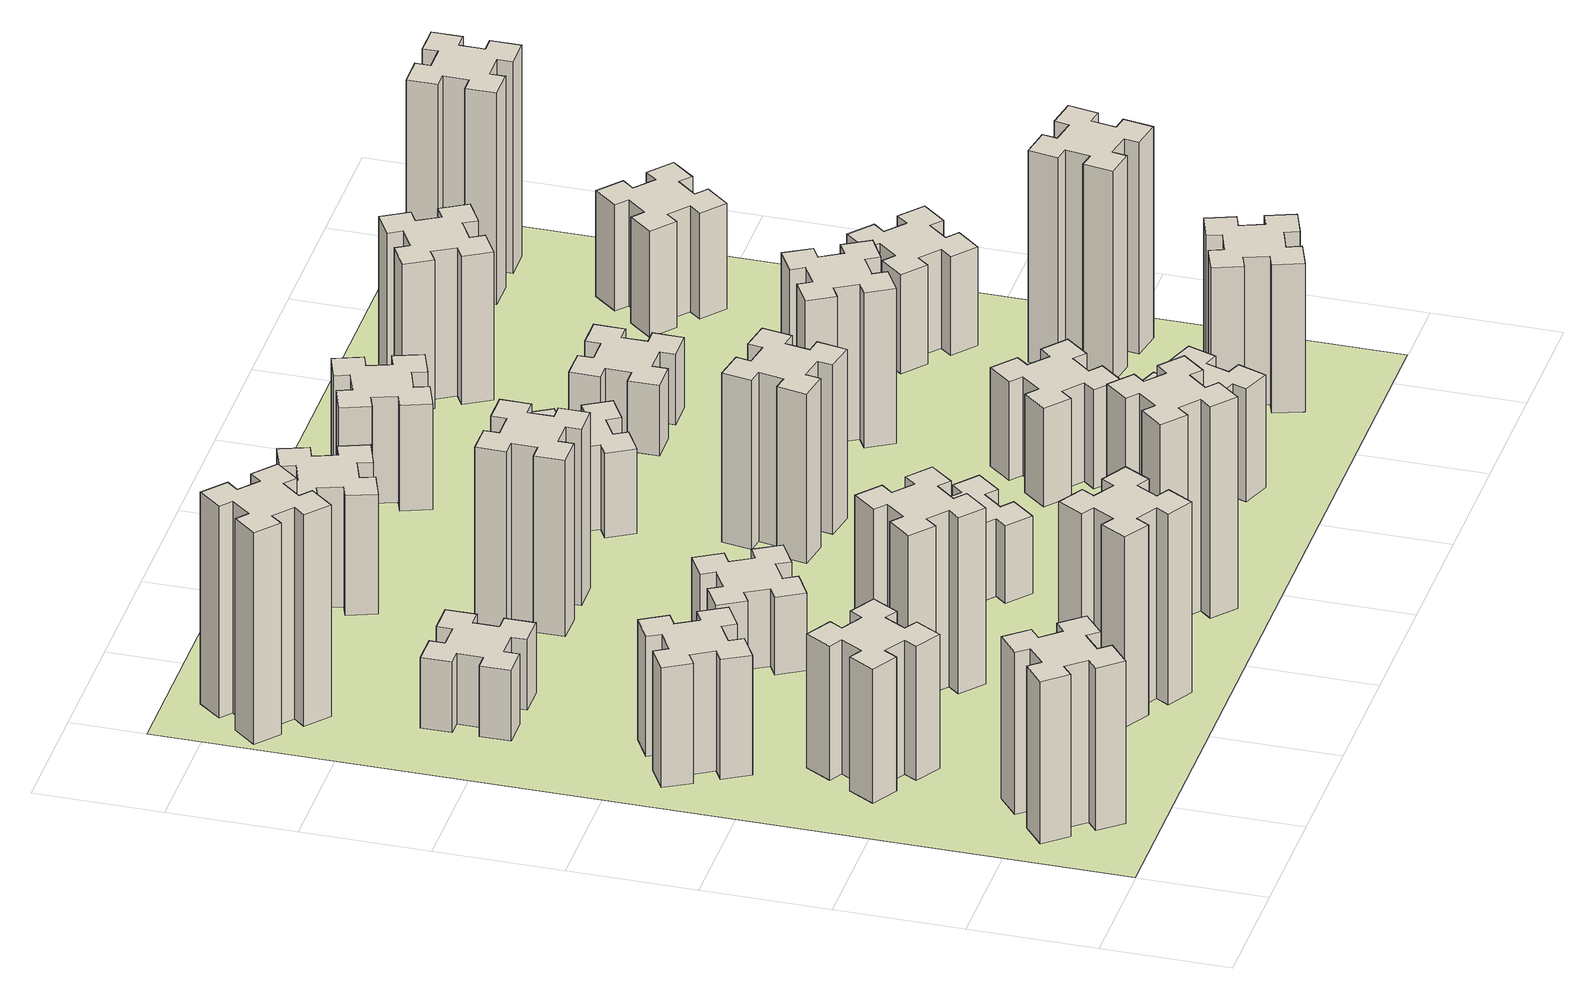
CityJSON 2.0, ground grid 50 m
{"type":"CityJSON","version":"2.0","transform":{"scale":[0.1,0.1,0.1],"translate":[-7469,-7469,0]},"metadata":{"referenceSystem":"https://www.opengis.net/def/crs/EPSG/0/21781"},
"CityObjects":{
"building1":{"type":"Building","attributes":{"class":"1000","function":"1000","usage":"1000","yearOfConstruction":2016,"roofType":"1000","measuredHeight":69,"storeysAboveGround":30,"storeysBelowGround":0},"geometry":[{"type":"Solid","lod":"1","boundaries":[[[[0,1,2,3,4,5,6,7,8,9,10,11,12,13,14,15,16,17,18,19]],[[17,16,20,21]],[[16,15,22,20]],[[15,14,23,22]],[[14,13,24,23]],[[13,12,25,24]],[[12,11,26,25]],[[11,10,27,26]],[[10,9,28,27]],[[9,8,29,28]],[[8,7,30,29]],[[7,6,31,30]],[[6,5,32,31]],[[5,4,33,32]],[[4,3,34,33]],[[3,2,35,34]],[[2,1,36,35]],[[1,0,37,36]],[[0,19,38,37]],[[19,18,39,38]],[[18,17,21,39]],[[24,25,26,27,28,29,30,31,32,33,34,35,36,37,38,39,21,20,22,23]]]]}]},
"building2":{"type":"Building","attributes":{"class":"1000","function":"1000","usage":"1000","yearOfConstruction":2016,"roofType":"1000","measuredHeight":57,"storeysAboveGround":30,"storeysBelowGround":0},"geometry":[{"type":"Solid","lod":"1","boundaries":[[[[40,41,42,43,44,45,46,47,48,49,50,51,52,53,54,55,56,57,58,59]],[[57,56,60,61]],[[56,55,62,60]],[[55,54,63,62]],[[54,53,64,63]],[[53,52,65,64]],[[52,51,66,65]],[[51,50,67,66]],[[50,49,68,67]],[[49,48,69,68]],[[48,47,70,69]],[[47,46,71,70]],[[46,45,72,71]],[[45,44,73,72]],[[44,43,74,73]],[[43,42,75,74]],[[42,41,76,75]],[[41,40,77,76]],[[40,59,78,77]],[[59,58,79,78]],[[58,57,61,79]],[[64,65,66,67,68,69,70,71,72,73,74,75,76,77,78,79,61,60,62,63]]]]}]},
"building3":{"type":"Building","attributes":{"class":"1000","function":"1000","usage":"1000","yearOfConstruction":2016,"roofType":"1000","measuredHeight":51,"storeysAboveGround":30,"storeysBelowGround":0},"geometry":[{"type":"Solid","lod":"1","boundaries":[[[[80,81,82,83,84,85,86,87,88,89,90,91,92,93,94,95,96,97,98,99]],[[97,96,100,101]],[[96,95,102,100]],[[95,94,103,102]],[[94,93,104,103]],[[93,92,105,104]],[[92,91,106,105]],[[91,90,107,106]],[[90,89,108,107]],[[89,88,109,108]],[[88,87,110,109]],[[87,86,111,110]],[[86,85,112,111]],[[85,84,113,112]],[[84,83,114,113]],[[83,82,115,114]],[[82,81,116,115]],[[81,80,117,116]],[[80,99,118,117]],[[99,98,119,118]],[[98,97,101,119]],[[104,105,106,107,108,109,110,111,112,113,114,115,116,117,118,119,101,100,102,103]]]]}]},
"building4":{"type":"Building","attributes":{"class":"1000","function":"1000","usage":"1000","yearOfConstruction":2016,"roofType":"1000","measuredHeight":30,"storeysAboveGround":30,"storeysBelowGround":0},"geometry":[{"type":"Solid","lod":"1","boundaries":[[[[120,121,122,123,124,125,126,127,128,129,130,131,132,133,134,135,136,137,138,139]],[[137,136,140,141]],[[136,135,142,140]],[[135,134,143,142]],[[134,133,144,143]],[[133,132,145,144]],[[132,131,146,145]],[[131,130,147,146]],[[130,129,148,147]],[[129,128,149,148]],[[128,127,150,149]],[[127,126,151,150]],[[126,125,152,151]],[[125,124,153,152]],[[124,123,154,153]],[[123,122,155,154]],[[122,121,156,155]],[[121,120,157,156]],[[120,139,158,157]],[[139,138,159,158]],[[138,137,141,159]],[[144,145,146,147,148,149,150,151,152,153,154,155,156,157,158,159,141,140,142,143]]]]}]},
"building5":{"type":"Building","attributes":{"class":"1000","function":"1000","usage":"1000","yearOfConstruction":2016,"roofType":"1000","measuredHeight":90,"storeysAboveGround":30,"storeysBelowGround":0},"geometry":[{"type":"Solid","lod":"1","boundaries":[[[[160,161,162,163,164,165,166,167,168,169,170,171,172,173,174,175,176,177,178,179]],[[177,176,180,181]],[[176,175,182,180]],[[175,174,183,182]],[[174,173,184,183]],[[173,172,185,184]],[[172,171,186,185]],[[171,170,187,186]],[[170,169,188,187]],[[169,168,189,188]],[[168,167,190,189]],[[167,166,191,190]],[[166,165,192,191]],[[165,164,193,192]],[[164,163,194,193]],[[163,162,195,194]],[[162,161,196,195]],[[161,160,197,196]],[[160,179,198,197]],[[179,178,199,198]],[[178,177,181,199]],[[184,185,186,187,188,189,190,191,192,193,194,195,196,197,198,199,181,180,182,183]]]]}]},
"building6":{"type":"Building","attributes":{"class":"1000","function":"1000","usage":"1000","yearOfConstruction":2016,"roofType":"1000","measuredHeight":81,"storeysAboveGround":30,"storeysBelowGround":0},"geometry":[{"type":"Solid","lod":"1","boundaries":[[[[200,201,202,203,204,205,206,207,208,209,210,211,212,213,214,215,216,217,218,219]],[[217,216,220,221]],[[216,215,222,220]],[[215,214,223,222]],[[214,213,224,223]],[[213,212,225,224]],[[212,211,226,225]],[[211,210,227,226]],[[210,209,228,227]],[[209,208,229,228]],[[208,207,230,229]],[[207,206,231,230]],[[206,205,232,231]],[[205,204,233,232]],[[204,203,234,233]],[[203,202,235,234]],[[202,201,236,235]],[[201,200,237,236]],[[200,219,238,237]],[[219,218,239,238]],[[218,217,221,239]],[[224,225,226,227,228,229,230,231,232,233,234,235,236,237,238,239,221,220,222,223]]]]}]},
"building7":{"type":"Building","attributes":{"class":"1000","function":"1000","usage":"1000","yearOfConstruction":2016,"roofType":"1000","measuredHeight":75,"storeysAboveGround":30,"storeysBelowGround":0},"geometry":[{"type":"Solid","lod":"1","boundaries":[[[[240,241,242,243,244,245,246,247,248,249,250,251,252,253,254,255,256,257,258,259]],[[257,256,260,261]],[[256,255,262,260]],[[255,254,263,262]],[[254,253,264,263]],[[253,252,265,264]],[[252,251,266,265]],[[251,250,267,266]],[[250,249,268,267]],[[249,248,269,268]],[[248,247,270,269]],[[247,246,271,270]],[[246,245,272,271]],[[245,244,273,272]],[[244,243,274,273]],[[243,242,275,274]],[[242,241,276,275]],[[241,240,277,276]],[[240,259,278,277]],[[259,258,279,278]],[[258,257,261,279]],[[264,265,266,267,268,269,270,271,272,273,274,275,276,277,278,279,261,260,262,263]]]]}]},
"building8":{"type":"Building","attributes":{"class":"1000","function":"1000","usage":"1000","yearOfConstruction":2016,"roofType":"1000","measuredHeight":33,"storeysAboveGround":30,"storeysBelowGround":0},"geometry":[{"type":"Solid","lod":"1","boundaries":[[[[280,281,282,283,284,285,286,287,288,289,290,291,292,293,294,295,296,297,298,299]],[[297,296,300,301]],[[296,295,302,300]],[[295,294,303,302]],[[294,293,304,303]],[[293,292,305,304]],[[292,291,306,305]],[[291,290,307,306]],[[290,289,308,307]],[[289,288,309,308]],[[288,287,310,309]],[[287,286,311,310]],[[286,285,312,311]],[[285,284,313,312]],[[284,283,314,313]],[[283,282,315,314]],[[282,281,316,315]],[[281,280,317,316]],[[280,299,318,317]],[[299,298,319,318]],[[298,297,301,319]],[[304,305,306,307,308,309,310,311,312,313,314,315,316,317,318,319,301,300,302,303]]]]}]},
"building9":{"type":"Building","attributes":{"class":"1000","function":"1000","usage":"1000","yearOfConstruction":2016,"roofType":"1000","measuredHeight":90,"storeysAboveGround":30,"storeysBelowGround":0},"geometry":[{"type":"Solid","lod":"1","boundaries":[[[[320,321,322,323,324,325,326,327,328,329,330,331,332,333,334,335,336,337,338,339]],[[337,336,340,341]],[[336,335,342,340]],[[335,334,343,342]],[[334,333,344,343]],[[333,332,345,344]],[[332,331,346,345]],[[331,330,347,346]],[[330,329,348,347]],[[329,328,349,348]],[[328,327,350,349]],[[327,326,351,350]],[[326,325,352,351]],[[325,324,353,352]],[[324,323,354,353]],[[323,322,355,354]],[[322,321,356,355]],[[321,320,357,356]],[[320,339,358,357]],[[339,338,359,358]],[[338,337,341,359]],[[344,345,346,347,348,349,350,351,352,353,354,355,356,357,358,359,341,340,342,343]]]]}]},
"building10":{"type":"Building","attributes":{"class":"1000","function":"1000","usage":"1000","yearOfConstruction":2016,"roofType":"1000","measuredHeight":75,"storeysAboveGround":30,"storeysBelowGround":0},"geometry":[{"type":"Solid","lod":"1","boundaries":[[[[360,361,362,363,364,365,366,367,368,369,370,371,372,373,374,375,376,377,378,379]],[[377,376,380,381]],[[376,375,382,380]],[[375,374,383,382]],[[374,373,384,383]],[[373,372,385,384]],[[372,371,386,385]],[[371,370,387,386]],[[370,369,388,387]],[[369,368,389,388]],[[368,367,390,389]],[[367,366,391,390]],[[366,365,392,391]],[[365,364,393,392]],[[364,363,394,393]],[[363,362,395,394]],[[362,361,396,395]],[[361,360,397,396]],[[360,379,398,397]],[[379,378,399,398]],[[378,377,381,399]],[[384,385,386,387,388,389,390,391,392,393,394,395,396,397,398,399,381,380,382,383]]]]}]},
"building11":{"type":"Building","attributes":{"class":"1000","function":"1000","usage":"1000","yearOfConstruction":2016,"roofType":"1000","measuredHeight":33,"storeysAboveGround":30,"storeysBelowGround":0},"geometry":[{"type":"Solid","lod":"1","boundaries":[[[[400,401,402,403,404,405,406,407,408,409,410,411,412,413,414,415,416,417,418,419]],[[417,416,420,421]],[[416,415,422,420]],[[415,414,423,422]],[[414,413,424,423]],[[413,412,425,424]],[[412,411,426,425]],[[411,410,427,426]],[[410,409,428,427]],[[409,408,429,428]],[[408,407,430,429]],[[407,406,431,430]],[[406,405,432,431]],[[405,404,433,432]],[[404,403,434,433]],[[403,402,435,434]],[[402,401,436,435]],[[401,400,437,436]],[[400,419,438,437]],[[419,418,439,438]],[[418,417,421,439]],[[424,425,426,427,428,429,430,431,432,433,434,435,436,437,438,439,421,420,422,423]]]]}]},
"building12":{"type":"Building","attributes":{"class":"1000","function":"1000","usage":"1000","yearOfConstruction":2016,"roofType":"1000","measuredHeight":51,"storeysAboveGround":30,"storeysBelowGround":0},"geometry":[{"type":"Solid","lod":"1","boundaries":[[[[440,441,442,443,444,445,446,447,448,449,450,451,452,453,454,455,456,457,458,459]],[[457,456,460,461]],[[456,455,462,460]],[[455,454,463,462]],[[454,453,464,463]],[[453,452,465,464]],[[452,451,466,465]],[[451,450,467,466]],[[450,449,468,467]],[[449,448,469,468]],[[448,447,470,469]],[[447,446,471,470]],[[446,445,472,471]],[[445,444,473,472]],[[444,443,474,473]],[[443,442,475,474]],[[442,441,476,475]],[[441,440,477,476]],[[440,459,478,477]],[[459,458,479,478]],[[458,457,461,479]],[[464,465,466,467,468,469,470,471,472,473,474,475,476,477,478,479,461,460,462,463]]]]}]},
"building13":{"type":"Building","attributes":{"class":"1000","function":"1000","usage":"1000","yearOfConstruction":2016,"roofType":"1000","measuredHeight":72,"storeysAboveGround":30,"storeysBelowGround":0},"geometry":[{"type":"Solid","lod":"1","boundaries":[[[[480,481,482,483,484,485,486,487,488,489,490,491,492,493,494,495,496,497,498,499]],[[497,496,500,501]],[[496,495,502,500]],[[495,494,503,502]],[[494,493,504,503]],[[493,492,505,504]],[[492,491,506,505]],[[491,490,507,506]],[[490,489,508,507]],[[489,488,509,508]],[[488,487,510,509]],[[487,486,511,510]],[[486,485,512,511]],[[485,484,513,512]],[[484,483,514,513]],[[483,482,515,514]],[[482,481,516,515]],[[481,480,517,516]],[[480,499,518,517]],[[499,498,519,518]],[[498,497,501,519]],[[504,505,506,507,508,509,510,511,512,513,514,515,516,517,518,519,501,500,502,503]]]]}]},
"building14":{"type":"Building","attributes":{"class":"1000","function":"1000","usage":"1000","yearOfConstruction":2016,"roofType":"1000","measuredHeight":36,"storeysAboveGround":30,"storeysBelowGround":0},"geometry":[{"type":"Solid","lod":"1","boundaries":[[[[520,521,522,523,524,525,526,527,528,529,530,531,532,533,534,535,536,537,538,539]],[[537,536,540,541]],[[536,535,542,540]],[[535,534,543,542]],[[534,533,544,543]],[[533,532,545,544]],[[532,531,546,545]],[[531,530,547,546]],[[530,529,548,547]],[[529,528,549,548]],[[528,527,550,549]],[[527,526,551,550]],[[526,525,552,551]],[[525,524,553,552]],[[524,523,554,553]],[[523,522,555,554]],[[522,521,556,555]],[[521,520,557,556]],[[520,539,558,557]],[[539,538,559,558]],[[538,537,541,559]],[[544,545,546,547,548,549,550,551,552,553,554,555,556,557,558,559,541,540,542,543]]]]}]},
"building15":{"type":"Building","attributes":{"class":"1000","function":"1000","usage":"1000","yearOfConstruction":2016,"roofType":"1000","measuredHeight":48,"storeysAboveGround":30,"storeysBelowGround":0},"geometry":[{"type":"Solid","lod":"1","boundaries":[[[[560,561,562,563,564,565,566,567,568,569,570,571,572,573,574,575,576,577,578,579]],[[577,576,580,581]],[[576,575,582,580]],[[575,574,583,582]],[[574,573,584,583]],[[573,572,585,584]],[[572,571,586,585]],[[571,570,587,586]],[[570,569,588,587]],[[569,568,589,588]],[[568,567,590,589]],[[567,566,591,590]],[[566,565,592,591]],[[565,564,593,592]],[[564,563,594,593]],[[563,562,595,594]],[[562,561,596,595]],[[561,560,597,596]],[[560,579,598,597]],[[579,578,599,598]],[[578,577,581,599]],[[584,585,586,587,588,589,590,591,592,593,594,595,596,597,598,599,581,580,582,583]]]]}]},
"building16":{"type":"Building","attributes":{"class":"1000","function":"1000","usage":"1000","yearOfConstruction":2016,"roofType":"1000","measuredHeight":45,"storeysAboveGround":30,"storeysBelowGround":0},"geometry":[{"type":"Solid","lod":"1","boundaries":[[[[600,601,602,603,604,605,606,607,608,609,610,611,612,613,614,615,616,617,618,619]],[[617,616,620,621]],[[616,615,622,620]],[[615,614,623,622]],[[614,613,624,623]],[[613,612,625,624]],[[612,611,626,625]],[[611,610,627,626]],[[610,609,628,627]],[[609,608,629,628]],[[608,607,630,629]],[[607,606,631,630]],[[606,605,632,631]],[[605,604,633,632]],[[604,603,634,633]],[[603,602,635,634]],[[602,601,636,635]],[[601,600,637,636]],[[600,619,638,637]],[[619,618,639,638]],[[618,617,621,639]],[[624,625,626,627,628,629,630,631,632,633,634,635,636,637,638,639,621,620,622,623]]]]}]},
"building17":{"type":"Building","attributes":{"class":"1000","function":"1000","usage":"1000","yearOfConstruction":2016,"roofType":"1000","measuredHeight":42,"storeysAboveGround":30,"storeysBelowGround":0},"geometry":[{"type":"Solid","lod":"1","boundaries":[[[[640,641,642,643,644,645,646,647,648,649,650,651,652,653,654,655,656,657,658,659]],[[657,656,660,661]],[[656,655,662,660]],[[655,654,663,662]],[[654,653,664,663]],[[653,652,665,664]],[[652,651,666,665]],[[651,650,667,666]],[[650,649,668,667]],[[649,648,669,668]],[[648,647,670,669]],[[647,646,671,670]],[[646,645,672,671]],[[645,644,673,672]],[[644,643,674,673]],[[643,642,675,674]],[[642,641,676,675]],[[641,640,677,676]],[[640,659,678,677]],[[659,658,679,678]],[[658,657,661,679]],[[664,665,666,667,668,669,670,671,672,673,674,675,676,677,678,679,661,660,662,663]]]]}]},
"building18":{"type":"Building","attributes":{"class":"1000","function":"1000","usage":"1000","yearOfConstruction":2016,"roofType":"1000","measuredHeight":66,"storeysAboveGround":30,"storeysBelowGround":0},"geometry":[{"type":"Solid","lod":"1","boundaries":[[[[680,681,682,683,684,685,686,687,688,689,690,691,692,693,694,695,696,697,698,699]],[[697,696,700,701]],[[696,695,702,700]],[[695,694,703,702]],[[694,693,704,703]],[[693,692,705,704]],[[692,691,706,705]],[[691,690,707,706]],[[690,689,708,707]],[[689,688,709,708]],[[688,687,710,709]],[[687,686,711,710]],[[686,685,712,711]],[[685,684,713,712]],[[684,683,714,713]],[[683,682,715,714]],[[682,681,716,715]],[[681,680,717,716]],[[680,699,718,717]],[[699,698,719,718]],[[698,697,701,719]],[[704,705,706,707,708,709,710,711,712,713,714,715,716,717,718,719,701,700,702,703]]]]}]},
"building19":{"type":"Building","attributes":{"class":"1000","function":"1000","usage":"1000","yearOfConstruction":2016,"roofType":"1000","measuredHeight":30,"storeysAboveGround":30,"storeysBelowGround":0},"geometry":[{"type":"Solid","lod":"1","boundaries":[[[[720,721,722,723,724,725,726,727,728,729,730,731,732,733,734,735,736,737,738,739]],[[737,736,740,741]],[[736,735,742,740]],[[735,734,743,742]],[[734,733,744,743]],[[733,732,745,744]],[[732,731,746,745]],[[731,730,747,746]],[[730,729,748,747]],[[729,728,749,748]],[[728,727,750,749]],[[727,726,751,750]],[[726,725,752,751]],[[725,724,753,752]],[[724,723,754,753]],[[723,722,755,754]],[[722,721,756,755]],[[721,720,757,756]],[[720,739,758,757]],[[739,738,759,758]],[[738,737,741,759]],[[744,745,746,747,748,749,750,751,752,753,754,755,756,757,758,759,741,740,742,743]]]]}]},
"building20":{"type":"Building","attributes":{"class":"1000","function":"1000","usage":"1000","yearOfConstruction":2016,"roofType":"1000","measuredHeight":63,"storeysAboveGround":30,"storeysBelowGround":0},"geometry":[{"type":"Solid","lod":"1","boundaries":[[[[760,761,762,763,764,765,766,767,768,769,770,771,772,773,774,775,776,777,778,779]],[[777,776,780,781]],[[776,775,782,780]],[[775,774,783,782]],[[774,773,784,783]],[[773,772,785,784]],[[772,771,786,785]],[[771,770,787,786]],[[770,769,788,787]],[[769,768,789,788]],[[768,767,790,789]],[[767,766,791,790]],[[766,765,792,791]],[[765,764,793,792]],[[764,763,794,793]],[[763,762,795,794]],[[762,761,796,795]],[[761,760,797,796]],[[760,779,798,797]],[[779,778,799,798]],[[778,777,781,799]],[[784,785,786,787,788,789,790,791,792,793,794,795,796,797,798,799,781,780,782,783]]]]}]},
"building21":{"type":"Building","attributes":{"class":"1000","function":"1000","usage":"1000","yearOfConstruction":2016,"roofType":"1000","measuredHeight":63,"storeysAboveGround":30,"storeysBelowGround":0},"geometry":[{"type":"Solid","lod":"1","boundaries":[[[[800,801,802,803,804,805,806,807,808,809,810,811,812,813,814,815,816,817,818,819]],[[817,816,820,821]],[[816,815,822,820]],[[815,814,823,822]],[[814,813,824,823]],[[813,812,825,824]],[[812,811,826,825]],[[811,810,827,826]],[[810,809,828,827]],[[809,808,829,828]],[[808,807,830,829]],[[807,806,831,830]],[[806,805,832,831]],[[805,804,833,832]],[[804,803,834,833]],[[803,802,835,834]],[[802,801,836,835]],[[801,800,837,836]],[[800,819,838,837]],[[819,818,839,838]],[[818,817,821,839]],[[824,825,826,827,828,829,830,831,832,833,834,835,836,837,838,839,821,820,822,823]]]]}]},
"building22":{"type":"Building","attributes":{"class":"1000","function":"1000","usage":"1000","yearOfConstruction":2016,"roofType":"1000","measuredHeight":90,"storeysAboveGround":30,"storeysBelowGround":0},"geometry":[{"type":"Solid","lod":"1","boundaries":[[[[840,841,842,843,844,845,846,847,848,849,850,851,852,853,854,855,856,857,858,859]],[[857,856,860,861]],[[856,855,862,860]],[[855,854,863,862]],[[854,853,864,863]],[[853,852,865,864]],[[852,851,866,865]],[[851,850,867,866]],[[850,849,868,867]],[[849,848,869,868]],[[848,847,870,869]],[[847,846,871,870]],[[846,845,872,871]],[[845,844,873,872]],[[844,843,874,873]],[[843,842,875,874]],[[842,841,876,875]],[[841,840,877,876]],[[840,859,878,877]],[[859,858,879,878]],[[858,857,861,879]],[[864,865,866,867,868,869,870,871,872,873,874,875,876,877,878,879,861,860,862,863]]]]}]},
"building23":{"type":"Building","attributes":{"class":"1000","function":"1000","usage":"1000","yearOfConstruction":2016,"roofType":"1000","measuredHeight":42,"storeysAboveGround":30,"storeysBelowGround":0},"geometry":[{"type":"Solid","lod":"1","boundaries":[[[[880,881,882,883,884,885,886,887,888,889,890,891,892,893,894,895,896,897,898,899]],[[897,896,900,901]],[[896,895,902,900]],[[895,894,903,902]],[[894,893,904,903]],[[893,892,905,904]],[[892,891,906,905]],[[891,890,907,906]],[[890,889,908,907]],[[889,888,909,908]],[[888,887,910,909]],[[887,886,911,910]],[[886,885,912,911]],[[885,884,913,912]],[[884,883,914,913]],[[883,882,915,914]],[[882,881,916,915]],[[881,880,917,916]],[[880,899,918,917]],[[899,898,919,918]],[[898,897,901,919]],[[904,905,906,907,908,909,910,911,912,913,914,915,916,917,918,919,901,900,902,903]]]]}]},
"building24":{"type":"Building","attributes":{"class":"1000","function":"1000","usage":"1000","yearOfConstruction":2016,"roofType":"1000","measuredHeight":45,"storeysAboveGround":30,"storeysBelowGround":0},"geometry":[{"type":"Solid","lod":"1","boundaries":[[[[920,921,922,923,924,925,926,927,928,929,930,931,932,933,934,935,936,937,938,939]],[[937,936,940,941]],[[936,935,942,940]],[[935,934,943,942]],[[934,933,944,943]],[[933,932,945,944]],[[932,931,946,945]],[[931,930,947,946]],[[930,929,948,947]],[[929,928,949,948]],[[928,927,950,949]],[[927,926,951,950]],[[926,925,952,951]],[[925,924,953,952]],[[924,923,954,953]],[[923,922,955,954]],[[922,921,956,955]],[[921,920,957,956]],[[920,939,958,957]],[[939,938,959,958]],[[938,937,941,959]],[[944,945,946,947,948,949,950,951,952,953,954,955,956,957,958,959,941,940,942,943]]]]}]},
"building25":{"type":"Building","attributes":{"class":"1000","function":"1000","usage":"1000","yearOfConstruction":2016,"roofType":"1000","measuredHeight":90,"storeysAboveGround":30,"storeysBelowGround":0},"geometry":[{"type":"Solid","lod":"1","boundaries":[[[[960,961,962,963,964,965,966,967,968,969,970,971,972,973,974,975,976,977,978,979]],[[977,976,980,981]],[[976,975,982,980]],[[975,974,983,982]],[[974,973,984,983]],[[973,972,985,984]],[[972,971,986,985]],[[971,970,987,986]],[[970,969,988,987]],[[969,968,989,988]],[[968,967,990,989]],[[967,966,991,990]],[[966,965,992,991]],[[965,964,993,992]],[[964,963,994,993]],[[963,962,995,994]],[[962,961,996,995]],[[961,960,997,996]],[[960,979,998,997]],[[979,978,999,998]],[[978,977,981,999]],[[984,985,986,987,988,989,990,991,992,993,994,995,996,997,998,999,981,980,982,983]]]]}]},
"landuse1":{"type":"LandUse","attributes":{"name":"plot1","function":"1010"},"geometry":[{"type":"MultiSurface","lod":"1","boundaries":[[[1000,1001,1002,1003]]]}]}
},
"vertices":[
[492,408,0],[427,484,0],[473,523,0],[396,615,0],[304,538,0],[343,492,0],[266,427,0],[228,473,0],[136,396,0],[213,304,0],[259,343,0],[323,266,0],[277,228,0],[354,136,0],[446,213,0],[408,259,0],[484,323,0],[523,277,0],[615,354,0],[538,446,0],[484,323,690],[523,277,690],[408,259,690],[446,213,690],[354,136,690],[277,228,690],[323,266,690],[259,343,690],[213,304,690],[136,396,690],[228,473,690],[266,427,690],[343,492,690],[304,538,690],[396,615,690],[473,523,690],[427,484,690],[492,408,690],[538,446,690],[615,354,690],
[405,1214,0],[355,1127,0],[303,1157,0],[243,1053,0],[347,993,0],[377,1045,0],[464,995,0],[434,943,0],[538,883,0],[598,987,0],[546,1017,0],[596,1104,0],[648,1074,0],[708,1178,0],[604,1238,0],[574,1186,0],[487,1236,0],[517,1288,0],[413,1348,0],[353,1244,0],[487,1236,570],[517,1288,570],[574,1186,570],[604,1238,570],[708,1178,570],[648,1074,570],[596,1104,570],[546,1017,570],[598,987,570],[538,883,570],[434,943,570],[464,995,570],[377,1045,570],[347,993,570],[243,1053,570],[303,1157,570],[355,1127,570],[405,1214,570],[353,1244,570],[413,1348,570],
[387,1635,0],[474,1685,0],[504,1633,0],[608,1693,0],[548,1797,0],[496,1767,0],[446,1854,0],[498,1884,0],[438,1988,0],[334,1928,0],[364,1876,0],[277,1826,0],[247,1878,0],[143,1818,0],[203,1714,0],[255,1744,0],[305,1657,0],[253,1627,0],[313,1523,0],[417,1583,0],[305,1657,510],[253,1627,510],[255,1744,510],[203,1714,510],[143,1818,510],[247,1878,510],[277,1826,510],[364,1876,510],[334,1928,510],[438,1988,510],[498,1884,510],[446,1854,510],[496,1767,510],[548,1797,510],[608,1693,510],[504,1633,510],[474,1685,510],[387,1635,510],[417,1583,510],[313,1523,510],
[425,2485,0],[525,2485,0],[525,2425,0],[645,2425,0],[645,2545,0],[585,2545,0],[585,2645,0],[645,2645,0],[645,2765,0],[525,2765,0],[525,2705,0],[425,2705,0],[425,2765,0],[305,2765,0],[305,2645,0],[365,2645,0],[365,2545,0],[305,2545,0],[305,2425,0],[425,2425,0],[365,2545,300],[305,2545,300],[365,2645,300],[305,2645,300],[305,2765,300],[425,2765,300],[425,2705,300],[525,2705,300],[525,2765,300],[645,2765,300],[645,2645,300],[585,2645,300],[585,2545,300],[645,2545,300],[645,2425,300],[525,2425,300],[525,2485,300],[425,2485,300],[425,2425,300],[305,2425,300],
[384,3387,0],[308,3452,0],[346,3498,0],[254,3575,0],[177,3483,0],[223,3444,0],[159,3368,0],[113,3406,0],[36,3314,0],[128,3237,0],[166,3283,0],[243,3219,0],[204,3173,0],[296,3096,0],[373,3188,0],[327,3226,0],[392,3303,0],[438,3264,0],[515,3356,0],[423,3433,0],[392,3303,900],[438,3264,900],[327,3226,900],[373,3188,900],[296,3096,900],[204,3173,900],[243,3219,900],[166,3283,900],[128,3237,900],[36,3314,900],[113,3406,900],[159,3368,900],[223,3444,900],[177,3483,900],[254,3575,900],[346,3498,900],[308,3452,900],[384,3387,900],[423,3433,900],[515,3356,900],
[1145,474,0],[1095,387,0],[1043,417,0],[983,313,0],[1087,253,0],[1117,305,0],[1204,255,0],[1174,203,0],[1278,143,0],[1338,247,0],[1286,277,0],[1336,364,0],[1388,334,0],[1448,438,0],[1344,498,0],[1314,446,0],[1227,496,0],[1257,548,0],[1153,608,0],[1093,504,0],[1227,496,810],[1257,548,810],[1314,446,810],[1344,498,810],[1448,438,810],[1388,334,810],[1336,364,810],[1286,277,810],[1338,247,810],[1278,143,810],[1174,203,810],[1204,255,810],[1117,305,810],[1087,253,810],[983,313,810],[1043,417,810],[1095,387,810],[1145,474,810],[1093,504,810],[1153,608,810],
[1006,1063,0],[1083,999,0],[1044,953,0],[1136,876,0],[1213,968,0],[1167,1006,0],[1232,1083,0],[1278,1044,0],[1355,1136,0],[1263,1213,0],[1224,1167,0],[1148,1232,0],[1186,1278,0],[1094,1355,0],[1017,1263,0],[1063,1224,0],[999,1148,0],[953,1186,0],[876,1094,0],[968,1017,0],[999,1148,750],[953,1186,750],[1063,1224,750],[1017,1263,750],[1094,1355,750],[1186,1278,750],[1148,1232,750],[1224,1167,750],[1263,1213,750],[1355,1136,750],[1278,1044,750],[1232,1083,750],[1167,1006,750],[1213,968,750],[1136,876,750],[1044,953,750],[1083,999,750],[1006,1063,750],[968,1017,750],[876,1094,750],
[1127,1635,0],[1214,1685,0],[1244,1633,0],[1348,1693,0],[1288,1797,0],[1236,1767,0],[1186,1854,0],[1238,1884,0],[1178,1988,0],[1074,1928,0],[1104,1876,0],[1017,1826,0],[987,1878,0],[883,1818,0],[943,1714,0],[995,1744,0],[1045,1657,0],[993,1627,0],[1053,1523,0],[1157,1583,0],[1045,1657,330],[993,1627,330],[995,1744,330],[943,1714,330],[883,1818,330],[987,1878,330],[1017,1826,330],[1104,1876,330],[1074,1928,330],[1178,1988,330],[1238,1884,330],[1186,1854,330],[1236,1767,330],[1288,1797,330],[1348,1693,330],[1244,1633,330],[1214,1685,330],[1127,1635,330],[1157,1583,330],[1053,1523,330],
[1746,323,0],[1823,259,0],[1784,213,0],[1876,136,0],[1953,228,0],[1907,266,0],[1972,343,0],[2018,304,0],[2095,396,0],[2003,473,0],[1964,427,0],[1888,492,0],[1926,538,0],[1834,615,0],[1757,523,0],[1803,484,0],[1739,408,0],[1693,446,0],[1616,354,0],[1708,277,0],[1739,408,900],[1693,446,900],[1803,484,900],[1757,523,900],[1834,615,900],[1926,538,900],[1888,492,900],[1964,427,900],[2003,473,900],[2095,396,900],[2018,304,900],[1972,343,900],[1907,266,900],[1953,228,900],[1876,136,900],[1784,213,900],[1823,259,900],[1746,323,900],[1708,277,900],[1616,354,900],
[1325,2545,0],[1325,2645,0],[1385,2645,0],[1385,2765,0],[1265,2765,0],[1265,2705,0],[1165,2705,0],[1165,2765,0],[1045,2765,0],[1045,2645,0],[1105,2645,0],[1105,2545,0],[1045,2545,0],[1045,2425,0],[1165,2425,0],[1165,2485,0],[1265,2485,0],[1265,2425,0],[1385,2425,0],[1385,2545,0],[1265,2485,750],[1265,2425,750],[1165,2485,750],[1165,2425,750],[1045,2425,750],[1045,2545,750],[1105,2545,750],[1105,2645,750],[1045,2645,750],[1045,2765,750],[1165,2765,750],[1165,2705,750],[1265,2705,750],[1265,2765,750],[1385,2765,750],[1385,2645,750],[1325,2645,750],[1325,2545,750],[1385,2545,750],[1385,2425,750],
[1703,1224,0],[1639,1148,0],[1593,1186,0],[1516,1094,0],[1608,1017,0],[1646,1063,0],[1723,999,0],[1684,953,0],[1776,876,0],[1853,968,0],[1807,1006,0],[1872,1083,0],[1918,1044,0],[1995,1136,0],[1903,1213,0],[1864,1167,0],[1788,1232,0],[1826,1278,0],[1734,1355,0],[1657,1263,0],[1788,1232,330],[1826,1278,330],[1864,1167,330],[1903,1213,330],[1995,1136,330],[1918,1044,330],[1872,1083,330],[1807,1006,330],[1853,968,330],[1776,876,330],[1684,953,330],[1723,999,330],[1646,1063,330],[1608,1017,330],[1516,1094,330],[1593,1186,330],[1639,1148,330],[1703,1224,330],[1657,1263,330],[1734,1355,330],
[1125,3456,0],[1031,3422,0],[1010,3478,0],[897,3437,0],[939,3324,0],[995,3345,0],[1029,3251,0],[973,3230,0],[1014,3117,0],[1127,3159,0],[1106,3215,0],[1200,3249,0],[1220,3193,0],[1333,3234,0],[1292,3347,0],[1236,3326,0],[1202,3420,0],[1258,3440,0],[1217,3553,0],[1104,3512,0],[1202,3420,510],[1258,3440,510],[1236,3326,510],[1292,3347,510],[1333,3234,510],[1220,3193,510],[1200,3249,510],[1106,3215,510],[1127,3159,510],[1014,3117,510],[973,3230,510],[1029,3251,510],[995,3345,510],[939,3324,510],[897,3437,510],[1010,3478,510],[1031,3422,510],[1125,3456,510],[1104,3512,510],[1217,3553,510],
[2024,1955,0],[1925,1972,0],[1936,2031,0],[1817,2052,0],[1797,1934,0],[1856,1924,0],[1838,1825,0],[1779,1836,0],[1758,1717,0],[1877,1697,0],[1887,1756,0],[1985,1738,0],[1975,1679,0],[2093,1658,0],[2114,1777,0],[2055,1787,0],[2072,1885,0],[2131,1875,0],[2152,1993,0],[2034,2014,0],[2072,1885,720],[2131,1875,720],[2055,1787,720],[2114,1777,720],[2093,1658,720],[1975,1679,720],[1985,1738,720],[1887,1756,720],[1877,1697,720],[1758,1717,720],[1779,1836,720],[1838,1825,720],[1856,1924,720],[1797,1934,720],[1817,2052,720],[1936,2031,720],[1925,1972,720],[2024,1955,720],[2034,2014,720],[2152,1993,720],
[1976,2607,0],[1926,2694,0],[1978,2724,0],[1918,2828,0],[1814,2768,0],[1844,2716,0],[1757,2666,0],[1727,2718,0],[1623,2658,0],[1683,2554,0],[1735,2584,0],[1785,2497,0],[1733,2467,0],[1793,2363,0],[1897,2423,0],[1867,2475,0],[1954,2525,0],[1984,2473,0],[2088,2533,0],[2028,2637,0],[1954,2525,360],[1984,2473,360],[1867,2475,360],[1897,2423,360],[1793,2363,360],[1733,2467,360],[1785,2497,360],[1735,2584,360],[1683,2554,360],[1623,2658,360],[1727,2718,360],[1757,2666,360],[1844,2716,360],[1814,2768,360],[1918,2828,360],[1978,2724,360],[1926,2694,360],[1976,2607,360],[2028,2637,360],[2088,2533,360],
[2509,560,0],[2475,466,0],[2419,487,0],[2377,374,0],[2490,333,0],[2511,389,0],[2605,355,0],[2584,299,0],[2697,257,0],[2738,370,0],[2682,391,0],[2716,485,0],[2772,464,0],[2813,577,0],[2700,618,0],[2680,562,0],[2586,596,0],[2607,652,0],[2494,693,0],[2453,580,0],[2586,596,480],[2607,652,480],[2680,562,480],[2700,618,480],[2813,577,480],[2772,464,480],[2716,485,480],[2682,391,480],[2738,370,480],[2697,257,480],[2584,299,480],[2605,355,480],[2511,389,480],[2490,333,480],[2377,374,480],[2419,487,480],[2475,466,480],[2509,560,480],[2453,580,480],[2494,693,480],
[1865,3456,0],[1771,3422,0],[1750,3478,0],[1637,3437,0],[1679,3324,0],[1735,3345,0],[1769,3251,0],[1713,3230,0],[1754,3117,0],[1867,3159,0],[1846,3215,0],[1940,3249,0],[1960,3193,0],[2073,3234,0],[2032,3347,0],[1976,3326,0],[1942,3420,0],[1998,3440,0],[1957,3553,0],[1844,3512,0],[1942,3420,450],[1998,3440,450],[1976,3326,450],[2032,3347,450],[2073,3234,450],[1960,3193,450],[1940,3249,450],[1846,3215,450],[1867,3159,450],[1754,3117,450],[1713,3230,450],[1769,3251,450],[1735,3345,450],[1679,3324,450],[1637,3437,450],[1750,3478,450],[1771,3422,450],[1865,3456,450],[1844,3512,450],[1957,3553,450],
[2704,1067,0],[2628,1132,0],[2666,1178,0],[2574,1255,0],[2497,1163,0],[2543,1124,0],[2479,1048,0],[2433,1086,0],[2356,994,0],[2448,917,0],[2486,963,0],[2563,899,0],[2524,853,0],[2616,776,0],[2693,868,0],[2647,906,0],[2712,983,0],[2758,944,0],[2835,1036,0],[2743,1113,0],[2712,983,420],[2758,944,420],[2647,906,420],[2693,868,420],[2616,776,420],[2524,853,420],[2563,899,420],[2486,963,420],[2448,917,420],[2356,994,420],[2433,1086,420],[2479,1048,420],[2543,1124,420],[2497,1163,420],[2574,1255,420],[2666,1178,420],[2628,1132,420],[2704,1067,420],[2743,1113,420],[2835,1036,420],
[2684,1976,0],[2597,1926,0],[2567,1978,0],[2463,1918,0],[2523,1814,0],[2575,1844,0],[2625,1757,0],[2573,1727,0],[2633,1623,0],[2737,1683,0],[2707,1735,0],[2794,1785,0],[2824,1733,0],[2928,1793,0],[2868,1897,0],[2816,1867,0],[2766,1954,0],[2818,1984,0],[2758,2088,0],[2654,2028,0],[2766,1954,660],[2818,1984,660],[2816,1867,660],[2868,1897,660],[2928,1793,660],[2824,1733,660],[2794,1785,660],[2707,1735,660],[2737,1683,660],[2633,1623,660],[2573,1727,660],[2625,1757,660],[2575,1844,660],[2523,1814,660],[2463,1918,660],[2567,1978,660],[2597,1926,660],[2684,1976,660],[2654,2028,660],[2758,2088,660],
[2605,2545,0],[2605,2645,0],[2665,2645,0],[2665,2765,0],[2545,2765,0],[2545,2705,0],[2445,2705,0],[2445,2765,0],[2325,2765,0],[2325,2645,0],[2385,2645,0],[2385,2545,0],[2325,2545,0],[2325,2425,0],[2445,2425,0],[2445,2485,0],[2545,2485,0],[2545,2425,0],[2665,2425,0],[2665,2545,0],[2545,2485,300],[2545,2425,300],[2445,2485,300],[2445,2425,300],[2325,2425,300],[2325,2545,300],[2385,2545,300],[2385,2645,300],[2325,2645,300],[2325,2765,300],[2445,2765,300],[2445,2705,300],[2545,2705,300],[2545,2765,300],[2665,2765,300],[2665,2645,300],[2605,2645,300],[2605,2545,300],[2665,2545,300],[2665,2425,300],
[3326,355,0],[3420,389,0],[3440,333,0],[3553,374,0],[3512,487,0],[3456,466,0],[3422,560,0],[3478,580,0],[3437,693,0],[3324,652,0],[3345,596,0],[3251,562,0],[3230,618,0],[3117,577,0],[3159,464,0],[3215,485,0],[3249,391,0],[3193,370,0],[3234,257,0],[3347,299,0],[3249,391,630],[3193,370,630],[3215,485,630],[3159,464,630],[3117,577,630],[3230,618,630],[3251,562,630],[3345,596,630],[3324,652,630],[3437,693,630],[3478,580,630],[3422,560,630],[3456,466,630],[3512,487,630],[3553,374,630],[3440,333,630],[3420,389,630],[3326,355,630],[3347,299,630],[3234,257,630],
[2716,3347,0],[2666,3434,0],[2718,3464,0],[2658,3568,0],[2554,3508,0],[2584,3456,0],[2497,3406,0],[2467,3458,0],[2363,3398,0],[2423,3294,0],[2475,3324,0],[2525,3237,0],[2473,3207,0],[2533,3103,0],[2637,3163,0],[2607,3215,0],[2694,3265,0],[2724,3213,0],[2828,3273,0],[2768,3377,0],[2694,3265,630],[2724,3213,630],[2607,3215,630],[2637,3163,630],[2533,3103,630],[2473,3207,630],[2525,3237,630],[2475,3324,630],[2423,3294,630],[2363,3398,630],[2467,3458,630],[2497,3406,630],[2584,3456,630],[2554,3508,630],[2658,3568,630],[2718,3464,630],[2666,3434,630],[2716,3347,630],[2768,3377,630],[2828,3273,630],
[3367,1016,0],[3465,998,0],[3455,939,0],[3573,918,0],[3594,1037,0],[3535,1047,0],[3552,1145,0],[3611,1135,0],[3632,1253,0],[3514,1274,0],[3504,1215,0],[3405,1232,0],[3416,1291,0],[3297,1312,0],[3277,1194,0],[3336,1184,0],[3318,1085,0],[3259,1096,0],[3238,977,0],[3357,957,0],[3318,1085,900],[3259,1096,900],[3336,1184,900],[3277,1194,900],[3297,1312,900],[3416,1291,900],[3405,1232,900],[3504,1215,900],[3514,1274,900],[3632,1253,900],[3611,1135,900],[3552,1145,900],[3535,1047,900],[3594,1037,900],[3573,918,900],[3455,939,900],[3465,998,900],[3367,1016,900],[3357,957,900],[3238,977,900],
[3283,1864,0],[3219,1788,0],[3173,1826,0],[3096,1734,0],[3188,1657,0],[3226,1703,0],[3303,1639,0],[3264,1593,0],[3356,1516,0],[3433,1608,0],[3387,1646,0],[3452,1723,0],[3498,1684,0],[3575,1776,0],[3483,1853,0],[3444,1807,0],[3368,1872,0],[3406,1918,0],[3314,1995,0],[3237,1903,0],[3368,1872,420],[3406,1918,420],[3444,1807,420],[3483,1853,420],[3575,1776,420],[3498,1684,420],[3452,1723,420],[3387,1646,420],[3433,1608,420],[3356,1516,420],[3264,1593,420],[3303,1639,420],[3226,1703,420],[3188,1657,420],[3096,1734,420],[3173,1826,420],[3219,1788,420],[3283,1864,420],[3237,1903,420],[3314,1995,420],
[3444,2747,0],[3368,2812,0],[3406,2858,0],[3314,2935,0],[3237,2843,0],[3283,2804,0],[3219,2728,0],[3173,2766,0],[3096,2674,0],[3188,2597,0],[3226,2643,0],[3303,2579,0],[3264,2533,0],[3356,2456,0],[3433,2548,0],[3387,2586,0],[3452,2663,0],[3498,2624,0],[3575,2716,0],[3483,2793,0],[3452,2663,450],[3498,2624,450],[3387,2586,450],[3433,2548,450],[3356,2456,450],[3264,2533,450],[3303,2579,450],[3226,2643,450],[3188,2597,450],[3096,2674,450],[3173,2766,450],[3219,2728,450],[3283,2804,450],[3237,2843,450],[3314,2935,450],[3406,2858,450],[3368,2812,450],[3444,2747,450],[3483,2793,450],[3575,2716,450],
[3285,3325,0],[3385,3325,0],[3385,3265,0],[3505,3265,0],[3505,3385,0],[3445,3385,0],[3445,3485,0],[3505,3485,0],[3505,3605,0],[3385,3605,0],[3385,3545,0],[3285,3545,0],[3285,3605,0],[3165,3605,0],[3165,3485,0],[3225,3485,0],[3225,3385,0],[3165,3385,0],[3165,3265,0],[3285,3265,0],[3225,3385,900],[3165,3385,900],[3225,3485,900],[3165,3485,900],[3165,3605,900],[3285,3605,900],[3285,3545,900],[3385,3545,900],[3385,3605,900],[3505,3605,900],[3505,3485,900],[3445,3485,900],[3445,3385,900],[3505,3385,900],[3505,3265,900],[3385,3265,900],[3385,3325,900],[3285,3325,900],[3285,3265,900],[3165,3265,900],
[5,3705,0],[3705,3705,0],[3705,5,0],[5,5,0]
]}
